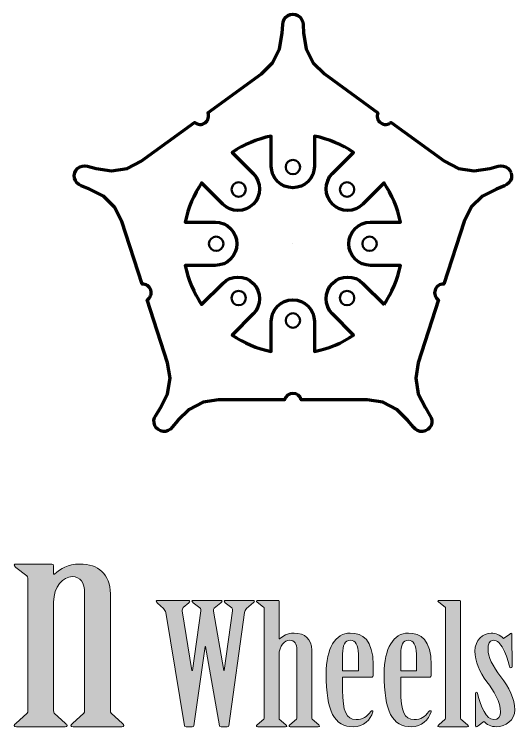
# Model space of a CAD drawing. Header units: inches. Extents: x 589 to 2016, y -1839 to -951.
# Drawn here: x 908.05 to 942.83, y -1545.45 to -1495.97 of the extents above; entities that cross this region are included whole.
import ezdxf

# ---------------------------------------------------------------- set-up
doc = ezdxf.new("R2010")
doc.units = ezdxf.units.IN
doc.header["$MEASUREMENT"] = 0
doc.layers.add('Layer 1', color=7, linetype='Continuous')

# ---------------------------------------------------------------- blocks, each defined once
blk = doc.blocks.new('block 144')
at = {"layer": 'Layer 1', "color": 18, "lineweight": 80, "true_color": 0x010101}
blk.add_lwpolyline([(927.409, -1511.91), (927.409, -1511.91)], dxfattribs=at)
for points, knots in [([(942.569, -1506.983), (942.569, -1506.983), (942.49, -1506.817), (942.49, -1506.817), (942.49, -1506.817), (942.37, -1506.677), (942.37, -1506.677), (942.37, -1506.677), (942.216, -1506.573), (942.216, -1506.573), (942.216, -1506.573), (942.043, -1506.511), (942.043, -1506.511), (942.043, -1506.511), (941.859, -1506.496), (941.859, -1506.496), (941.859, -1506.496), (941.676, -1506.53), (941.676, -1506.53), (941.676, -1506.53), (941.087, -1506.676), (941.087, -1506.676), (941.087, -1506.676), (940.006, -1506.848), (940.006, -1506.848), (940.006, -1506.848), (938.924, -1506.676), (938.924, -1506.676), (938.924, -1506.676), (937.949, -1506.179), (937.949, -1506.179), (937.949, -1506.179), (934.237, -1503.482), (934.237, -1503.482), (934.035, -1503.651), (933.735, -1503.67), (933.511, -1503.507), (933.286, -1503.345), (933.211, -1503.055), (933.31, -1502.809), (933.31, -1502.809), (929.6, -1500.112), (929.6, -1500.112), (929.6, -1500.112), (928.825, -1499.338), (928.825, -1499.338), (928.825, -1499.338), (928.328, -1498.362), (928.328, -1498.362), (928.328, -1498.362), (928.158, -1497.281), (928.158, -1497.281), (928.158, -1497.281), (928.115, -1496.676), (928.115, -1496.676), (928.115, -1496.676), (928.091, -1496.493), (928.091, -1496.493), (928.091, -1496.493), (928.02, -1496.322), (928.02, -1496.322), (928.02, -1496.322), (927.91, -1496.176), (927.91, -1496.176), (927.91, -1496.176), (927.762, -1496.064), (927.762, -1496.064), (927.762, -1496.064), (927.593, -1495.994), (927.593, -1495.994), (927.593, -1495.994), (927.41, -1495.971), (927.41, -1495.971), (927.41, -1495.971), (927.226, -1495.994), (927.226, -1495.994), (927.226, -1495.994), (927.056, -1496.064), (927.056, -1496.064), (927.056, -1496.064), (926.91, -1496.176), (926.91, -1496.176), (926.91, -1496.176), (926.797, -1496.322), (926.797, -1496.322), (926.797, -1496.322), (926.728, -1496.493), (926.728, -1496.493), (926.728, -1496.493), (926.705, -1496.676), (926.705, -1496.676), (926.705, -1496.676), (926.661, -1497.281), (926.661, -1497.281), (926.661, -1497.281), (926.491, -1498.362), (926.491, -1498.362), (926.491, -1498.362), (925.993, -1499.338), (925.993, -1499.338), (925.993, -1499.338), (925.219, -1500.112), (925.219, -1500.112), (925.219, -1500.112), (921.508, -1502.809), (921.508, -1502.809), (921.605, -1503.055), (921.531, -1503.346), (921.308, -1503.508), (921.083, -1503.671), (920.786, -1503.652), (920.581, -1503.483), (920.581, -1503.483), (916.869, -1506.18), (916.869, -1506.18), (916.869, -1506.18), (915.893, -1506.676), (915.893, -1506.676), (915.893, -1506.676), (914.812, -1506.848), (914.812, -1506.848), (914.812, -1506.848), (913.731, -1506.676), (913.731, -1506.676), (913.731, -1506.676), (913.143, -1506.53), (913.143, -1506.53), (913.143, -1506.53), (912.96, -1506.497), (912.96, -1506.497), (912.96, -1506.497), (912.776, -1506.511), (912.776, -1506.511), (912.776, -1506.511), (912.602, -1506.574), (912.602, -1506.574), (912.602, -1506.574), (912.45, -1506.678), (912.45, -1506.678), (912.45, -1506.678), (912.331, -1506.818), (912.331, -1506.818), (912.331, -1506.818), (912.25, -1506.984), (912.25, -1506.984), (912.25, -1506.984), (912.216, -1507.168), (912.216, -1507.168), (912.216, -1507.168), (912.231, -1507.351), (912.231, -1507.351), (912.231, -1507.351), (912.292, -1507.525), (912.292, -1507.525), (912.292, -1507.525), (912.397, -1507.678), (912.397, -1507.678), (912.397, -1507.678), (912.537, -1507.798), (912.537, -1507.798), (912.537, -1507.798), (912.704, -1507.878), (912.704, -1507.878), (912.704, -1507.878), (913.267, -1508.106), (913.267, -1508.106), (913.267, -1508.106), (914.243, -1508.603), (914.243, -1508.603), (914.243, -1508.603), (915.017, -1509.376), (915.017, -1509.376), (915.017, -1509.376), (915.513, -1510.353), (915.513, -1510.353), (915.513, -1510.353), (916.932, -1514.715), (916.932, -1514.715), (917.196, -1514.698), (917.449, -1514.859), (917.534, -1515.122), (917.619, -1515.385), (917.51, -1515.664), (917.286, -1515.805), (917.286, -1515.805), (918.703, -1520.168), (918.703, -1520.168), (918.703, -1520.168), (918.874, -1521.249), (918.874, -1521.249), (918.874, -1521.249), (918.703, -1522.33), (918.703, -1522.33), (918.703, -1522.33), (918.208, -1523.308), (918.208, -1523.308), (918.208, -1523.308), (917.887, -1523.822), (917.887, -1523.822), (917.887, -1523.822), (917.799, -1523.985), (917.799, -1523.985), (917.799, -1523.985), (917.756, -1524.163), (917.756, -1524.163), (917.756, -1524.163), (917.761, -1524.348), (917.761, -1524.348), (917.761, -1524.348), (917.813, -1524.525), (917.813, -1524.525), (917.813, -1524.525), (917.908, -1524.682), (917.908, -1524.682), (917.908, -1524.682), (918.042, -1524.808), (918.042, -1524.808), (918.042, -1524.808), (918.206, -1524.896), (918.206, -1524.896), (918.206, -1524.896), (918.386, -1524.939), (918.386, -1524.939), (918.386, -1524.939), (918.569, -1524.934), (918.569, -1524.934), (918.569, -1524.934), (918.746, -1524.882), (918.746, -1524.882), (918.746, -1524.882), (918.903, -1524.787), (918.903, -1524.787), (918.903, -1524.787), (919.029, -1524.653), (919.029, -1524.653), (919.029, -1524.653), (919.42, -1524.189), (919.42, -1524.189), (919.42, -1524.189), (920.194, -1523.414), (920.194, -1523.414), (920.194, -1523.414), (921.169, -1522.918), (921.169, -1522.918), (921.169, -1522.918), (922.251, -1522.747), (922.251, -1522.747), (922.251, -1522.747), (926.838, -1522.747), (926.838, -1522.747), (926.903, -1522.49), (927.134, -1522.299), (927.411, -1522.299), (927.688, -1522.299), (927.919, -1522.49), (927.984, -1522.747), (927.984, -1522.747), (932.572, -1522.747), (932.572, -1522.747), (932.572, -1522.747), (933.652, -1522.918), (933.652, -1522.918), (933.652, -1522.918), (934.629, -1523.414), (934.629, -1523.414), (934.629, -1523.414), (935.402, -1524.189), (935.402, -1524.189), (935.402, -1524.189), (935.793, -1524.653), (935.793, -1524.653), (935.793, -1524.653), (935.92, -1524.787), (935.92, -1524.787), (935.92, -1524.787), (936.076, -1524.882), (936.076, -1524.882), (936.076, -1524.882), (936.252, -1524.934), (936.252, -1524.934), (936.252, -1524.934), (936.438, -1524.939), (936.438, -1524.939), (936.438, -1524.939), (936.617, -1524.896), (936.617, -1524.896), (936.617, -1524.896), (936.779, -1524.808), (936.779, -1524.808), (936.779, -1524.808), (936.912, -1524.682), (936.912, -1524.682), (936.912, -1524.682), (937.009, -1524.525), (937.009, -1524.525), (937.009, -1524.525), (937.061, -1524.348), (937.061, -1524.348), (937.061, -1524.348), (937.067, -1524.163), (937.067, -1524.163), (937.067, -1524.163), (937.024, -1523.985), (937.024, -1523.985), (937.024, -1523.985), (936.936, -1523.822), (936.936, -1523.822), (936.936, -1523.822), (936.615, -1523.308), (936.615, -1523.308), (936.615, -1523.308), (936.118, -1522.33), (936.118, -1522.33), (936.118, -1522.33), (935.947, -1521.249), (935.947, -1521.249), (935.947, -1521.249), (936.118, -1520.168), (936.118, -1520.168), (936.118, -1520.168), (937.536, -1515.805), (937.536, -1515.805), (937.312, -1515.665), (937.202, -1515.386), (937.288, -1515.122), (937.372, -1514.858), (937.626, -1514.697), (937.891, -1514.715), (937.891, -1514.715), (939.308, -1510.354), (939.308, -1510.354), (939.308, -1510.354), (939.805, -1509.377), (939.805, -1509.377), (939.805, -1509.377), (940.579, -1508.604), (940.579, -1508.604), (940.579, -1508.604), (941.555, -1508.106), (941.555, -1508.106), (941.555, -1508.106), (942.118, -1507.878), (942.118, -1507.878), (942.118, -1507.878), (942.285, -1507.798), (942.285, -1507.798), (942.285, -1507.798), (942.424, -1507.678), (942.424, -1507.678), (942.424, -1507.678), (942.53, -1507.525), (942.53, -1507.525), (942.53, -1507.525), (942.591, -1507.352), (942.591, -1507.352), (942.591, -1507.352), (942.606, -1507.168), (942.606, -1507.168), (942.606, -1507.168), (942.569, -1506.983), (942.569, -1506.983)], [0, 0, 0, 0, 1, 1, 1, 2, 2, 2, 3, 3, 3, 4, 4, 4, 5, 5, 5, 6, 6, 6, 7, 7, 7, 8, 8, 8, 9, 9, 9, 10, 10, 10, 11, 11, 11, 12, 12, 12, 13, 13, 13, 14, 14, 14, 15, 15, 15, 16, 16, 16, 17, 17, 17, 18, 18, 18, 19, 19, 19, 20, 20, 20, 21, 21, 21, 22, 22, 22, 23, 23, 23, 24, 24, 24, 25, 25, 25, 26, 26, 26, 27, 27, 27, 28, 28, 28, 29, 29, 29, 30, 30, 30, 31, 31, 31, 32, 32, 32, 33, 33, 33, 34, 34, 34, 35, 35, 35, 36, 36, 36, 37, 37, 37, 38, 38, 38, 39, 39, 39, 40, 40, 40, 41, 41, 41, 42, 42, 42, 43, 43, 43, 44, 44, 44, 45, 45, 45, 46, 46, 46, 47, 47, 47, 48, 48, 48, 49, 49, 49, 50, 50, 50, 51, 51, 51, 52, 52, 52, 53, 53, 53, 54, 54, 54, 55, 55, 55, 56, 56, 56, 57, 57, 57, 58, 58, 58, 59, 59, 59, 60, 60, 60, 61, 61, 61, 62, 62, 62, 63, 63, 63, 64, 64, 64, 65, 65, 65, 66, 66, 66, 67, 67, 67, 68, 68, 68, 69, 69, 69, 70, 70, 70, 71, 71, 71, 72, 72, 72, 73, 73, 73, 74, 74, 74, 75, 75, 75, 76, 76, 76, 77, 77, 77, 78, 78, 78, 79, 79, 79, 80, 80, 80, 81, 81, 81, 82, 82, 82, 83, 83, 83, 84, 84, 84, 85, 85, 85, 86, 86, 86, 87, 87, 87, 88, 88, 88, 89, 89, 89, 90, 90, 90, 91, 91, 91, 92, 92, 92, 93, 93, 93, 94, 94, 94, 95, 95, 95, 96, 96, 96, 97, 97, 97, 98, 98, 98, 99, 99, 99, 100, 100, 100, 101, 101, 101, 102, 102, 102, 103, 103, 103, 104, 104, 104, 105, 105, 105, 106, 106, 106, 107, 107, 107, 108, 108, 108, 109, 109, 109, 110, 110, 110, 111, 111, 111, 112, 112, 112, 113, 113, 113, 114, 114, 114, 115, 115, 115, 116, 116, 116, 117, 117, 117, 118, 118, 118, 119, 119, 119, 120, 120, 120, 120]), ([(933.753, -1516.134), (933.753, -1516.134), (932.279, -1514.66), (932.279, -1514.66), (931.694, -1514.075), (930.744, -1514.075), (930.158, -1514.66), (929.572, -1515.246), (929.572, -1516.196), (930.158, -1516.782), (930.158, -1516.782), (931.632, -1518.256), (931.632, -1518.256), (930.82, -1518.797), (929.899, -1519.188), (928.907, -1519.385), (928.907, -1519.385), (928.907, -1517.3), (928.907, -1517.3), (928.907, -1516.472), (928.236, -1515.8), (927.406, -1515.8), (926.578, -1515.8), (925.906, -1516.472), (925.906, -1517.3), (925.906, -1517.3), (925.906, -1519.385), (925.906, -1519.385), (924.915, -1519.187), (923.994, -1518.797), (923.182, -1518.256), (923.182, -1518.256), (924.655, -1516.782), (924.655, -1516.782), (925.242, -1516.195), (925.242, -1515.246), (924.656, -1514.66), (924.071, -1514.074), (923.12, -1514.075), (922.534, -1514.66), (922.534, -1514.66), (921.061, -1516.134), (921.061, -1516.134), (920.519, -1515.321), (920.129, -1514.401), (919.931, -1513.409), (919.931, -1513.409), (922.016, -1513.409), (922.016, -1513.409), (922.845, -1513.409), (923.516, -1512.739), (923.516, -1511.91), (923.516, -1511.08), (922.845, -1510.409), (922.016, -1510.409), (922.016, -1510.409), (919.931, -1510.409), (919.931, -1510.409), (920.129, -1509.418), (920.519, -1508.496), (921.061, -1507.684), (921.061, -1507.684), (922.535, -1509.158), (922.535, -1509.158), (923.12, -1509.744), (924.07, -1509.744), (924.655, -1509.159), (925.242, -1508.573), (925.242, -1507.623), (924.655, -1507.037), (924.655, -1507.037), (923.182, -1505.563), (923.182, -1505.563), (923.994, -1505.022), (924.915, -1504.63), (925.906, -1504.434), (925.906, -1504.434), (925.906, -1506.519), (925.906, -1506.519), (925.906, -1507.348), (926.578, -1508.019), (927.406, -1508.019), (928.236, -1508.019), (928.907, -1507.348), (928.907, -1506.519), (928.907, -1506.519), (928.907, -1504.434), (928.907, -1504.434), (929.899, -1504.632), (930.819, -1505.022), (931.632, -1505.563), (931.632, -1505.563), (930.158, -1507.037), (930.158, -1507.037), (929.572, -1507.622), (929.572, -1508.573), (930.159, -1509.158), (930.743, -1509.744), (931.694, -1509.744), (932.279, -1509.158), (932.279, -1509.158), (933.753, -1507.685), (933.753, -1507.685), (934.295, -1508.496), (934.686, -1509.418), (934.882, -1510.409), (934.882, -1510.409), (932.798, -1510.409), (932.798, -1510.409), (931.969, -1510.409), (931.298, -1511.08), (931.298, -1511.91), (931.298, -1512.739), (931.969, -1513.409), (932.798, -1513.409), (932.798, -1513.409), (934.882, -1513.409), (934.882, -1513.409), (934.686, -1514.401), (934.295, -1515.322), (933.753, -1516.134)], [0, 0, 0, 0, 1, 1, 1, 2, 2, 2, 3, 3, 3, 4, 4, 4, 5, 5, 5, 6, 6, 6, 7, 7, 7, 8, 8, 8, 9, 9, 9, 10, 10, 10, 11, 11, 11, 12, 12, 12, 13, 13, 13, 14, 14, 14, 15, 15, 15, 16, 16, 16, 17, 17, 17, 18, 18, 18, 19, 19, 19, 20, 20, 20, 21, 21, 21, 22, 22, 22, 23, 23, 23, 24, 24, 24, 25, 25, 25, 26, 26, 26, 27, 27, 27, 28, 28, 28, 29, 29, 29, 30, 30, 30, 31, 31, 31, 32, 32, 32, 33, 33, 33, 34, 34, 34, 35, 35, 35, 36, 36, 36, 37, 37, 37, 38, 38, 38, 39, 39, 39, 40, 40, 40, 40])]:
    blk.add_open_spline(points, degree=3, knots=knots, dxfattribs=at)
at = {"layer": 'Layer 1', "color": 240, "lineweight": 50, "true_color": 0xec2227}
for points in [[(927.409, -1506.081), (927.685, -1506.081), (927.909, -1506.305), (927.909, -1506.581), (927.909, -1506.857), (927.685, -1507.081), (927.409, -1507.081), (927.133, -1507.081), (926.909, -1506.857), (926.909, -1506.581), (926.909, -1506.305), (927.133, -1506.081), (927.409, -1506.081)], [(923.64, -1507.642), (923.917, -1507.642), (924.14, -1507.866), (924.14, -1508.142), (924.14, -1508.418), (923.917, -1508.642), (923.64, -1508.642), (923.364, -1508.642), (923.141, -1508.418), (923.141, -1508.142), (923.141, -1507.866), (923.364, -1507.642), (923.64, -1507.642)], [(931.177, -1507.642), (931.453, -1507.642), (931.676, -1507.866), (931.676, -1508.142), (931.676, -1508.418), (931.453, -1508.642), (931.177, -1508.642), (930.9, -1508.642), (930.677, -1508.418), (930.677, -1508.142), (930.677, -1507.866), (930.9, -1507.642), (931.177, -1507.642)], [(922.08, -1511.41), (922.356, -1511.41), (922.58, -1511.634), (922.58, -1511.91), (922.58, -1512.186), (922.356, -1512.41), (922.08, -1512.41), (921.804, -1512.41), (921.58, -1512.186), (921.58, -1511.91), (921.58, -1511.634), (921.804, -1511.41), (922.08, -1511.41)], [(932.737, -1511.41), (933.013, -1511.41), (933.237, -1511.634), (933.237, -1511.91), (933.237, -1512.186), (933.013, -1512.41), (932.737, -1512.41), (932.461, -1512.41), (932.237, -1512.186), (932.237, -1511.91), (932.237, -1511.634), (932.461, -1511.41), (932.737, -1511.41)], [(923.64, -1515.177), (923.917, -1515.177), (924.14, -1515.401), (924.14, -1515.677), (924.14, -1515.953), (923.917, -1516.177), (923.64, -1516.177), (923.364, -1516.177), (923.141, -1515.953), (923.141, -1515.677), (923.141, -1515.401), (923.364, -1515.177), (923.64, -1515.177)], [(931.176, -1515.178), (931.453, -1515.178), (931.676, -1515.402), (931.676, -1515.678), (931.676, -1515.954), (931.453, -1516.178), (931.176, -1516.178), (930.9, -1516.178), (930.676, -1515.954), (930.676, -1515.678), (930.676, -1515.402), (930.9, -1515.178), (931.176, -1515.178)], [(927.409, -1516.738), (927.685, -1516.738), (927.909, -1516.962), (927.909, -1517.238), (927.909, -1517.514), (927.685, -1517.738), (927.409, -1517.738), (927.133, -1517.738), (926.909, -1517.514), (926.909, -1517.238), (926.909, -1516.962), (927.133, -1516.738), (927.409, -1516.738)]]:
    blk.add_open_spline(points, degree=3, knots=[0, 0, 0, 0, 1, 1, 1, 2, 2, 2, 3, 3, 3, 4, 4, 4, 4], dxfattribs=at)
blk = doc.blocks.new('block 272')
at = {"layer": 'Layer 1', "true_color": 0x010101}
h = blk.add_hatch(color=18, dxfattribs=at)
h.dxf.hatch_style = 2
edge = h.paths.add_edge_path()
edge.add_spline(control_points=[(910.786, -1534.858), (910.786, -1534.858), (910.837, -1534.858), (910.837, -1534.858), (911.298, -1534.472), (911.732, -1534.145), (912.602, -1534.145), (913.881, -1534.145), (914.726, -1534.858), (914.726, -1536.218), (914.726, -1536.218), (914.726, -1544.327), (914.726, -1544.327), (914.726, -1544.408), (914.726, -1544.469), (914.778, -1544.511), (914.778, -1544.511), (915.57, -1545.222), (915.57, -1545.222), (915.622, -1545.263), (915.673, -1545.324), (915.673, -1545.365), (915.673, -1545.425), (915.596, -1545.445), (915.519, -1545.445), (915.519, -1545.445), (912.143, -1545.445), (912.143, -1545.445), (912.04, -1545.445), (911.989, -1545.425), (911.989, -1545.365), (911.989, -1545.324), (912.04, -1545.263), (912.091, -1545.222), (912.091, -1545.222), (912.883, -1544.511), (912.883, -1544.511), (912.934, -1544.47), (912.934, -1544.409), (912.934, -1544.327), (912.934, -1544.327), (912.934, -1536.198), (912.934, -1536.198), (912.934, -1535.426), (912.653, -1535.019), (912.065, -1535.019), (911.451, -1535.019), (910.786, -1535.689), (910.786, -1536.788), (910.786, -1536.788), (910.786, -1544.327), (910.786, -1544.327), (910.786, -1544.409), (910.786, -1544.47), (910.811, -1544.511), (910.811, -1544.511), (911.603, -1545.223), (911.603, -1545.223), (911.68, -1545.263), (911.731, -1545.324), (911.731, -1545.365), (911.731, -1545.426), (911.654, -1545.446), (911.576, -1545.446), (911.576, -1545.446), (908.201, -1545.446), (908.201, -1545.446), (908.098, -1545.446), (908.047, -1545.425), (908.047, -1545.365), (908.047, -1545.324), (908.072, -1545.263), (908.149, -1545.223), (908.149, -1545.223), (908.942, -1544.511), (908.942, -1544.511), (908.994, -1544.471), (908.994, -1544.41), (908.994, -1544.327), (908.994, -1544.327), (908.994, -1535.122), (908.994, -1535.122), (908.994, -1535.041), (908.968, -1534.999), (908.916, -1534.96), (908.916, -1534.96), (908.148, -1534.391), (908.148, -1534.391), (908.097, -1534.329), (908.046, -1534.269), (908.046, -1534.228), (908.046, -1534.167), (908.123, -1534.146), (908.201, -1534.146), (908.201, -1534.146), (910.656, -1534.146), (910.656, -1534.146), (910.759, -1534.146), (910.784, -1534.187), (910.784, -1534.27), (910.784, -1534.27), (910.786, -1534.858), (910.786, -1534.858), (910.786, -1534.858), (910.786, -1534.858), (910.786, -1534.858)], knot_values=[0, 0, 0, 0, 1, 1, 1, 2, 2, 2, 3, 3, 3, 4, 4, 4, 5, 5, 5, 6, 6, 6, 7, 7, 7, 8, 8, 8, 9, 9, 9, 10, 10, 10, 11, 11, 11, 12, 12, 12, 13, 13, 13, 14, 14, 14, 15, 15, 15, 16, 16, 16, 17, 17, 17, 18, 18, 18, 19, 19, 19, 20, 20, 20, 21, 21, 21, 22, 22, 22, 23, 23, 23, 24, 24, 24, 25, 25, 25, 26, 26, 26, 27, 27, 27, 28, 28, 28, 29, 29, 29, 30, 30, 30, 31, 31, 31, 32, 32, 32, 33, 33, 33, 34, 34, 34, 35, 35, 35, 35], degree=3, periodic=1)
at = {"layer": 'Layer 1', "lineweight": 0}
blk.add_open_spline([(910.786, -1534.858), (910.786, -1534.858), (910.837, -1534.858), (910.837, -1534.858), (911.298, -1534.472), (911.732, -1534.145), (912.602, -1534.145), (913.881, -1534.145), (914.726, -1534.858), (914.726, -1536.218), (914.726, -1536.218), (914.726, -1544.327), (914.726, -1544.327), (914.726, -1544.408), (914.726, -1544.469), (914.778, -1544.511), (914.778, -1544.511), (915.57, -1545.222), (915.57, -1545.222), (915.622, -1545.263), (915.673, -1545.324), (915.673, -1545.365), (915.673, -1545.425), (915.596, -1545.445), (915.519, -1545.445), (915.519, -1545.445), (912.143, -1545.445), (912.143, -1545.445), (912.04, -1545.445), (911.989, -1545.425), (911.989, -1545.365), (911.989, -1545.324), (912.04, -1545.263), (912.091, -1545.222), (912.091, -1545.222), (912.883, -1544.511), (912.883, -1544.511), (912.934, -1544.47), (912.934, -1544.409), (912.934, -1544.327), (912.934, -1544.327), (912.934, -1536.198), (912.934, -1536.198), (912.934, -1535.426), (912.653, -1535.019), (912.065, -1535.019), (911.451, -1535.019), (910.786, -1535.689), (910.786, -1536.788), (910.786, -1536.788), (910.786, -1544.327), (910.786, -1544.327), (910.786, -1544.409), (910.786, -1544.47), (910.811, -1544.511), (910.811, -1544.511), (911.603, -1545.223), (911.603, -1545.223), (911.68, -1545.263), (911.731, -1545.324), (911.731, -1545.365), (911.731, -1545.426), (911.654, -1545.446), (911.576, -1545.446), (911.576, -1545.446), (908.201, -1545.446), (908.201, -1545.446), (908.098, -1545.446), (908.047, -1545.425), (908.047, -1545.365), (908.047, -1545.324), (908.072, -1545.263), (908.149, -1545.223), (908.149, -1545.223), (908.942, -1544.511), (908.942, -1544.511), (908.994, -1544.471), (908.994, -1544.41), (908.994, -1544.327), (908.994, -1544.327), (908.994, -1535.122), (908.994, -1535.122), (908.994, -1535.041), (908.968, -1534.999), (908.916, -1534.96), (908.916, -1534.96), (908.148, -1534.391), (908.148, -1534.391), (908.097, -1534.329), (908.046, -1534.269), (908.046, -1534.228), (908.046, -1534.167), (908.123, -1534.146), (908.201, -1534.146), (908.201, -1534.146), (910.656, -1534.146), (910.656, -1534.146), (910.759, -1534.146), (910.784, -1534.187), (910.784, -1534.27), (910.784, -1534.27), (910.786, -1534.858), (910.786, -1534.858), (910.786, -1534.858), (910.786, -1534.858), (910.786, -1534.858)], degree=3, knots=[0, 0, 0, 0, 1, 1, 1, 2, 2, 2, 3, 3, 3, 4, 4, 4, 5, 5, 5, 6, 6, 6, 7, 7, 7, 8, 8, 8, 9, 9, 9, 10, 10, 10, 11, 11, 11, 12, 12, 12, 13, 13, 13, 14, 14, 14, 15, 15, 15, 16, 16, 16, 17, 17, 17, 18, 18, 18, 19, 19, 19, 20, 20, 20, 21, 21, 21, 22, 22, 22, 23, 23, 23, 24, 24, 24, 25, 25, 25, 26, 26, 26, 27, 27, 27, 28, 28, 28, 29, 29, 29, 30, 30, 30, 31, 31, 31, 32, 32, 32, 33, 33, 33, 34, 34, 34, 35, 35, 35, 35], dxfattribs=at)
blk = doc.blocks.new('block 273')
at = {"layer": 'Layer 1', "true_color": 0x010101}
h = blk.add_hatch(color=18, dxfattribs=at)
h.dxf.hatch_style = 2
edge = h.paths.add_edge_path()
edge.add_spline(control_points=[(920.134, -1536.67), (920.193, -1536.67), (920.251, -1536.682), (920.251, -1536.717), (920.251, -1536.753), (920.237, -1536.787), (920.178, -1536.834), (920.178, -1536.834), (919.795, -1537.173), (919.795, -1537.173), (919.736, -1537.232), (919.706, -1537.327), (919.721, -1537.407), (919.721, -1537.407), (920.399, -1541.55), (920.399, -1541.55), (920.399, -1541.55), (920.428, -1541.55), (920.428, -1541.55), (920.428, -1541.55), (921.017, -1537.407), (921.017, -1537.407), (921.032, -1537.326), (921.003, -1537.243), (920.944, -1537.196), (920.944, -1537.196), (920.487, -1536.834), (920.487, -1536.834), (920.443, -1536.799), (920.399, -1536.763), (920.399, -1536.717), (920.399, -1536.682), (920.443, -1536.67), (920.517, -1536.67), (920.517, -1536.67), (922.387, -1536.67), (922.387, -1536.67), (922.446, -1536.67), (922.489, -1536.682), (922.489, -1536.717), (922.489, -1536.763), (922.46, -1536.799), (922.402, -1536.845), (922.402, -1536.845), (921.93, -1537.221), (921.93, -1537.221), (921.901, -1537.256), (921.871, -1537.326), (921.886, -1537.419), (921.886, -1537.419), (922.608, -1541.55), (922.608, -1541.55), (922.608, -1541.55), (922.637, -1541.55), (922.637, -1541.55), (922.637, -1541.55), (923.212, -1537.407), (923.212, -1537.407), (923.226, -1537.314), (923.212, -1537.232), (923.167, -1537.196), (923.167, -1537.196), (922.711, -1536.834), (922.711, -1536.834), (922.667, -1536.799), (922.637, -1536.763), (922.637, -1536.717), (922.637, -1536.682), (922.711, -1536.67), (922.77, -1536.67), (922.77, -1536.67), (924.64, -1536.67), (924.64, -1536.67), (924.699, -1536.67), (924.743, -1536.682), (924.743, -1536.717), (924.743, -1536.763), (924.714, -1536.799), (924.684, -1536.822), (924.684, -1536.822), (924.183, -1537.243), (924.183, -1537.243), (924.11, -1537.314), (924.066, -1537.419), (924.051, -1537.512), (924.051, -1537.512), (922.961, -1545.375), (922.961, -1545.375), (922.961, -1545.424), (922.917, -1545.446), (922.843, -1545.446), (922.843, -1545.446), (922.416, -1545.446), (922.416, -1545.446), (922.357, -1545.446), (922.313, -1545.424), (922.299, -1545.375), (922.299, -1545.375), (921.341, -1539.876), (921.341, -1539.876), (921.341, -1539.876), (921.312, -1539.876), (921.312, -1539.876), (921.312, -1539.876), (920.531, -1545.375), (920.531, -1545.375), (920.531, -1545.424), (920.487, -1545.446), (920.413, -1545.446), (920.413, -1545.446), (919.986, -1545.446), (919.986, -1545.446), (919.927, -1545.446), (919.884, -1545.424), (919.869, -1545.375), (919.869, -1545.375), (918.572, -1537.512), (918.572, -1537.512), (918.557, -1537.419), (918.499, -1537.327), (918.41, -1537.243), (918.41, -1537.243), (918.011, -1536.857), (918.011, -1536.857), (917.953, -1536.799), (917.908, -1536.762), (917.908, -1536.717), (917.908, -1536.682), (917.967, -1536.67), (918.026, -1536.67), (918.026, -1536.67), (920.134, -1536.67), (920.134, -1536.67), (920.134, -1536.67), (920.134, -1536.67), (920.134, -1536.67)], knot_values=[0, 0, 0, 0, 1, 1, 1, 2, 2, 2, 3, 3, 3, 4, 4, 4, 5, 5, 5, 6, 6, 6, 7, 7, 7, 8, 8, 8, 9, 9, 9, 10, 10, 10, 11, 11, 11, 12, 12, 12, 13, 13, 13, 14, 14, 14, 15, 15, 15, 16, 16, 16, 17, 17, 17, 18, 18, 18, 19, 19, 19, 20, 20, 20, 21, 21, 21, 22, 22, 22, 23, 23, 23, 24, 24, 24, 25, 25, 25, 26, 26, 26, 27, 27, 27, 28, 28, 28, 29, 29, 29, 30, 30, 30, 31, 31, 31, 32, 32, 32, 33, 33, 33, 34, 34, 34, 35, 35, 35, 36, 36, 36, 37, 37, 37, 38, 38, 38, 39, 39, 39, 40, 40, 40, 41, 41, 41, 42, 42, 42, 43, 43, 43, 44, 44, 44, 45, 45, 45, 45], degree=3, periodic=1)
h = blk.add_hatch(color=18, dxfattribs=at)
h.dxf.hatch_style = 2
edge = h.paths.add_edge_path()
edge.add_spline(control_points=[(926.451, -1539.35), (926.451, -1539.35), (926.481, -1539.35), (926.481, -1539.35), (926.745, -1539.127), (926.996, -1538.941), (927.497, -1538.941), (928.233, -1538.941), (928.72, -1539.35), (928.72, -1540.135), (928.72, -1540.135), (928.72, -1544.803), (928.72, -1544.803), (928.72, -1544.85), (928.72, -1544.884), (928.749, -1544.908), (928.749, -1544.908), (929.206, -1545.317), (929.206, -1545.317), (929.235, -1545.341), (929.265, -1545.375), (929.265, -1545.399), (929.265, -1545.434), (929.22, -1545.446), (929.176, -1545.446), (929.176, -1545.446), (927.232, -1545.446), (927.232, -1545.446), (927.173, -1545.446), (927.143, -1545.434), (927.143, -1545.399), (927.143, -1545.375), (927.173, -1545.341), (927.202, -1545.317), (927.202, -1545.317), (927.659, -1544.908), (927.659, -1544.908), (927.688, -1544.886), (927.688, -1544.849), (927.688, -1544.803), (927.688, -1544.803), (927.688, -1540.122), (927.688, -1540.122), (927.688, -1539.677), (927.527, -1539.443), (927.187, -1539.443), (926.834, -1539.443), (926.451, -1539.829), (926.451, -1540.461), (926.451, -1540.461), (926.451, -1544.803), (926.451, -1544.803), (926.451, -1544.85), (926.451, -1544.884), (926.466, -1544.908), (926.466, -1544.908), (926.922, -1545.317), (926.922, -1545.317), (926.967, -1545.341), (926.996, -1545.375), (926.996, -1545.399), (926.996, -1545.434), (926.952, -1545.446), (926.907, -1545.446), (926.907, -1545.446), (924.963, -1545.446), (924.963, -1545.446), (924.904, -1545.446), (924.874, -1545.434), (924.874, -1545.399), (924.874, -1545.375), (924.889, -1545.341), (924.934, -1545.317), (924.934, -1545.317), (925.39, -1544.908), (925.39, -1544.908), (925.419, -1544.886), (925.419, -1544.849), (925.419, -1544.803), (925.419, -1544.803), (925.419, -1537.232), (925.419, -1537.232), (925.419, -1537.185), (925.405, -1537.163), (925.36, -1537.138), (925.36, -1537.138), (924.934, -1536.799), (924.934, -1536.799), (924.889, -1536.775), (924.874, -1536.74), (924.874, -1536.717), (924.874, -1536.682), (924.904, -1536.67), (924.963, -1536.67), (924.963, -1536.67), (926.362, -1536.67), (926.362, -1536.67), (926.422, -1536.67), (926.451, -1536.693), (926.451, -1536.74), (926.451, -1536.74), (926.451, -1539.35), (926.451, -1539.35)], knot_values=[0, 0, 0, 0, 1, 1, 1, 2, 2, 2, 3, 3, 3, 4, 4, 4, 5, 5, 5, 6, 6, 6, 7, 7, 7, 8, 8, 8, 9, 9, 9, 10, 10, 10, 11, 11, 11, 12, 12, 12, 13, 13, 13, 14, 14, 14, 15, 15, 15, 16, 16, 16, 17, 17, 17, 18, 18, 18, 19, 19, 19, 20, 20, 20, 21, 21, 21, 22, 22, 22, 23, 23, 23, 24, 24, 24, 25, 25, 25, 26, 26, 26, 27, 27, 27, 28, 28, 28, 29, 29, 29, 30, 30, 30, 31, 31, 31, 32, 32, 32, 33, 33, 33, 34, 34, 34, 34], degree=3, periodic=1)
h = blk.add_hatch(color=18, dxfattribs=at)
h.dxf.hatch_style = 2
edge = h.paths.add_edge_path()
edge.add_spline(control_points=[(939.058, -1544.803), (939.058, -1544.85), (939.058, -1544.884), (939.087, -1544.908), (939.087, -1544.908), (939.544, -1545.317), (939.544, -1545.317), (939.573, -1545.341), (939.603, -1545.375), (939.603, -1545.399), (939.603, -1545.434), (939.573, -1545.446), (939.514, -1545.446), (939.514, -1545.446), (937.57, -1545.446), (937.57, -1545.446), (937.526, -1545.446), (937.482, -1545.434), (937.482, -1545.399), (937.482, -1545.375), (937.511, -1545.341), (937.541, -1545.317), (937.541, -1545.317), (937.998, -1544.908), (937.998, -1544.908), (938.027, -1544.886), (938.027, -1544.849), (938.027, -1544.803), (938.027, -1544.803), (938.027, -1537.232), (938.027, -1537.232), (938.027, -1537.185), (938.012, -1537.163), (937.983, -1537.138), (937.983, -1537.138), (937.541, -1536.799), (937.541, -1536.799), (937.511, -1536.775), (937.482, -1536.74), (937.482, -1536.717), (937.482, -1536.682), (937.526, -1536.67), (937.57, -1536.67), (937.57, -1536.67), (938.984, -1536.67), (938.984, -1536.67), (939.029, -1536.67), (939.058, -1536.693), (939.058, -1536.74), (939.058, -1536.74), (939.058, -1544.803), (939.058, -1544.803)], knot_values=[0, 0, 0, 0, 1, 1, 1, 2, 2, 2, 3, 3, 3, 4, 4, 4, 5, 5, 5, 6, 6, 6, 7, 7, 7, 8, 8, 8, 9, 9, 9, 10, 10, 10, 11, 11, 11, 12, 12, 12, 13, 13, 13, 14, 14, 14, 15, 15, 15, 16, 16, 16, 17, 17, 17, 17], degree=3, periodic=1)
h = blk.add_hatch(color=18, dxfattribs=at)
h.dxf.hatch_style = 2
edge = h.paths.add_edge_path()
edge.add_spline(control_points=[(930.869, -1542.907), (930.869, -1544.382), (931.12, -1544.943), (931.797, -1544.943), (932.283, -1544.943), (932.519, -1544.756), (932.828, -1544.391), (932.857, -1544.356), (932.887, -1544.333), (932.931, -1544.333), (932.975, -1544.333), (932.99, -1544.356), (932.975, -1544.403), (932.799, -1544.965), (932.342, -1545.445), (931.621, -1545.445), (930.28, -1545.445), (929.721, -1544.391), (929.721, -1541.77), (929.721, -1539.992), (930.369, -1538.939), (931.399, -1538.939), (932.254, -1538.939), (932.99, -1539.431), (932.99, -1541.139), (932.99, -1541.139), (932.99, -1541.864), (932.99, -1541.864), (932.99, -1541.946), (932.961, -1542.004), (932.857, -1542.004), (932.857, -1542.004), (930.869, -1542.004), (930.869, -1542.004), (930.869, -1542.004), (930.869, -1542.907), (930.869, -1542.907)], knot_values=[0, 0, 0, 0, 1, 1, 1, 2, 2, 2, 3, 3, 3, 4, 4, 4, 5, 5, 5, 6, 6, 6, 7, 7, 7, 8, 8, 8, 9, 9, 9, 10, 10, 10, 11, 11, 11, 12, 12, 12, 12], degree=3, periodic=1)
edge = h.paths.add_edge_path()
edge.add_spline(control_points=[(931.959, -1541.562), (931.959, -1541.562), (931.959, -1540.391), (931.959, -1540.391), (931.959, -1539.771), (931.753, -1539.443), (931.399, -1539.443), (931.017, -1539.443), (930.869, -1539.771), (930.869, -1540.391), (930.869, -1540.391), (930.869, -1541.562), (930.869, -1541.562), (930.869, -1541.562), (931.959, -1541.562), (931.959, -1541.562)], knot_values=[0, 0, 0, 0, 1, 1, 1, 2, 2, 2, 3, 3, 3, 4, 4, 4, 5, 5, 5, 5], degree=3, periodic=1)
h = blk.add_hatch(color=18, dxfattribs=at)
h.dxf.hatch_style = 2
edge = h.paths.add_edge_path()
edge.add_spline(control_points=[(934.906, -1542.907), (934.906, -1544.382), (935.156, -1544.943), (935.833, -1544.943), (936.319, -1544.943), (936.555, -1544.756), (936.864, -1544.391), (936.894, -1544.356), (936.923, -1544.333), (936.967, -1544.333), (937.012, -1544.333), (937.026, -1544.356), (937.012, -1544.403), (936.835, -1544.965), (936.378, -1545.445), (935.656, -1545.445), (934.316, -1545.445), (933.755, -1544.391), (933.755, -1541.77), (933.755, -1539.992), (934.404, -1538.939), (935.435, -1538.939), (936.29, -1538.939), (937.026, -1539.431), (937.026, -1541.139), (937.026, -1541.139), (937.026, -1541.864), (937.026, -1541.864), (937.026, -1541.946), (936.997, -1542.004), (936.894, -1542.004), (936.894, -1542.004), (934.906, -1542.004), (934.906, -1542.004), (934.906, -1542.004), (934.906, -1542.907), (934.906, -1542.907)], knot_values=[0, 0, 0, 0, 1, 1, 1, 2, 2, 2, 3, 3, 3, 4, 4, 4, 5, 5, 5, 6, 6, 6, 7, 7, 7, 8, 8, 8, 9, 9, 9, 10, 10, 10, 11, 11, 11, 12, 12, 12, 12], degree=3, periodic=1)
edge = h.paths.add_edge_path()
edge.add_spline(control_points=[(935.995, -1541.562), (935.995, -1541.562), (935.995, -1540.391), (935.995, -1540.391), (935.995, -1539.771), (935.789, -1539.443), (935.435, -1539.443), (935.052, -1539.443), (934.905, -1539.771), (934.905, -1540.391), (934.905, -1540.391), (934.905, -1541.562), (934.905, -1541.562), (934.905, -1541.562), (935.995, -1541.562), (935.995, -1541.562)], knot_values=[0, 0, 0, 0, 1, 1, 1, 2, 2, 2, 3, 3, 3, 4, 4, 4, 5, 5, 5, 5], degree=3, periodic=1)
h = blk.add_hatch(color=18, dxfattribs=at)
h.dxf.hatch_style = 2
edge = h.paths.add_edge_path()
edge.add_spline(control_points=[(942.638, -1541.257), (942.638, -1541.304), (942.608, -1541.352), (942.549, -1541.352), (942.505, -1541.352), (942.475, -1541.304), (942.461, -1541.245), (942.372, -1540.884), (942.269, -1540.532), (942.018, -1540.029), (941.827, -1539.654), (941.621, -1539.444), (941.34, -1539.444), (941.031, -1539.444), (940.972, -1539.725), (940.972, -1540.077), (940.972, -1540.568), (941.282, -1541.235), (941.871, -1541.983), (942.431, -1542.696), (942.829, -1543.517), (942.829, -1544.277), (942.829, -1545.003), (942.18, -1545.446), (941.561, -1545.446), (941.149, -1545.446), (940.898, -1545.294), (940.677, -1545.072), (940.677, -1545.072), (940.294, -1545.387), (940.294, -1545.387), (940.25, -1545.411), (940.206, -1545.446), (940.147, -1545.446), (940.118, -1545.446), (940.103, -1545.411), (940.103, -1545.365), (940.103, -1545.365), (940.103, -1543.119), (940.103, -1543.119), (940.103, -1543.082), (940.118, -1543.037), (940.161, -1543.037), (940.235, -1543.037), (940.235, -1543.084), (940.25, -1543.142), (940.486, -1544.09), (940.824, -1544.944), (941.37, -1544.944), (941.693, -1544.944), (941.841, -1544.745), (941.841, -1544.441), (941.841, -1543.714), (941.37, -1542.943), (940.898, -1542.333), (940.368, -1541.632), (940.059, -1540.906), (940.059, -1540.193), (940.059, -1539.433), (940.648, -1538.94), (941.178, -1538.94), (941.531, -1538.94), (941.796, -1539.081), (942.047, -1539.315), (942.047, -1539.315), (942.475, -1539.011), (942.475, -1539.011), (942.505, -1538.989), (942.534, -1538.941), (942.578, -1538.941), (942.607, -1538.941), (942.637, -1538.999), (942.637, -1539.058), (942.637, -1539.058), (942.638, -1541.257), (942.638, -1541.257), (942.638, -1541.257), (942.638, -1541.257), (942.638, -1541.257)], knot_values=[0, 0, 0, 0, 1, 1, 1, 2, 2, 2, 3, 3, 3, 4, 4, 4, 5, 5, 5, 6, 6, 6, 7, 7, 7, 8, 8, 8, 9, 9, 9, 10, 10, 10, 11, 11, 11, 12, 12, 12, 13, 13, 13, 14, 14, 14, 15, 15, 15, 16, 16, 16, 17, 17, 17, 18, 18, 18, 19, 19, 19, 20, 20, 20, 21, 21, 21, 22, 22, 22, 23, 23, 23, 24, 24, 24, 25, 25, 25, 26, 26, 26, 26], degree=3, periodic=1)
at = {"layer": 'Layer 1', "lineweight": 0}
for points, knots in [([(920.134, -1536.67), (920.193, -1536.67), (920.251, -1536.682), (920.251, -1536.717), (920.251, -1536.753), (920.237, -1536.787), (920.178, -1536.834), (920.178, -1536.834), (919.795, -1537.173), (919.795, -1537.173), (919.736, -1537.232), (919.706, -1537.327), (919.721, -1537.407), (919.721, -1537.407), (920.399, -1541.55), (920.399, -1541.55), (920.399, -1541.55), (920.428, -1541.55), (920.428, -1541.55), (920.428, -1541.55), (921.017, -1537.407), (921.017, -1537.407), (921.032, -1537.326), (921.003, -1537.243), (920.944, -1537.196), (920.944, -1537.196), (920.487, -1536.834), (920.487, -1536.834), (920.443, -1536.799), (920.399, -1536.763), (920.399, -1536.717), (920.399, -1536.682), (920.443, -1536.67), (920.517, -1536.67), (920.517, -1536.67), (922.387, -1536.67), (922.387, -1536.67), (922.446, -1536.67), (922.489, -1536.682), (922.489, -1536.717), (922.489, -1536.763), (922.46, -1536.799), (922.402, -1536.845), (922.402, -1536.845), (921.93, -1537.221), (921.93, -1537.221), (921.901, -1537.256), (921.871, -1537.326), (921.886, -1537.419), (921.886, -1537.419), (922.608, -1541.55), (922.608, -1541.55), (922.608, -1541.55), (922.637, -1541.55), (922.637, -1541.55), (922.637, -1541.55), (923.212, -1537.407), (923.212, -1537.407), (923.226, -1537.314), (923.212, -1537.232), (923.167, -1537.196), (923.167, -1537.196), (922.711, -1536.834), (922.711, -1536.834), (922.667, -1536.799), (922.637, -1536.763), (922.637, -1536.717), (922.637, -1536.682), (922.711, -1536.67), (922.77, -1536.67), (922.77, -1536.67), (924.64, -1536.67), (924.64, -1536.67), (924.699, -1536.67), (924.743, -1536.682), (924.743, -1536.717), (924.743, -1536.763), (924.714, -1536.799), (924.684, -1536.822), (924.684, -1536.822), (924.183, -1537.243), (924.183, -1537.243), (924.11, -1537.314), (924.066, -1537.419), (924.051, -1537.512), (924.051, -1537.512), (922.961, -1545.375), (922.961, -1545.375), (922.961, -1545.424), (922.917, -1545.446), (922.843, -1545.446), (922.843, -1545.446), (922.416, -1545.446), (922.416, -1545.446), (922.357, -1545.446), (922.313, -1545.424), (922.299, -1545.375), (922.299, -1545.375), (921.341, -1539.876), (921.341, -1539.876), (921.341, -1539.876), (921.312, -1539.876), (921.312, -1539.876), (921.312, -1539.876), (920.531, -1545.375), (920.531, -1545.375), (920.531, -1545.424), (920.487, -1545.446), (920.413, -1545.446), (920.413, -1545.446), (919.986, -1545.446), (919.986, -1545.446), (919.927, -1545.446), (919.884, -1545.424), (919.869, -1545.375), (919.869, -1545.375), (918.572, -1537.512), (918.572, -1537.512), (918.557, -1537.419), (918.499, -1537.327), (918.41, -1537.243), (918.41, -1537.243), (918.011, -1536.857), (918.011, -1536.857), (917.953, -1536.799), (917.908, -1536.762), (917.908, -1536.717), (917.908, -1536.682), (917.967, -1536.67), (918.026, -1536.67), (918.026, -1536.67), (920.134, -1536.67), (920.134, -1536.67), (920.134, -1536.67), (920.134, -1536.67), (920.134, -1536.67)], [0, 0, 0, 0, 1, 1, 1, 2, 2, 2, 3, 3, 3, 4, 4, 4, 5, 5, 5, 6, 6, 6, 7, 7, 7, 8, 8, 8, 9, 9, 9, 10, 10, 10, 11, 11, 11, 12, 12, 12, 13, 13, 13, 14, 14, 14, 15, 15, 15, 16, 16, 16, 17, 17, 17, 18, 18, 18, 19, 19, 19, 20, 20, 20, 21, 21, 21, 22, 22, 22, 23, 23, 23, 24, 24, 24, 25, 25, 25, 26, 26, 26, 27, 27, 27, 28, 28, 28, 29, 29, 29, 30, 30, 30, 31, 31, 31, 32, 32, 32, 33, 33, 33, 34, 34, 34, 35, 35, 35, 36, 36, 36, 37, 37, 37, 38, 38, 38, 39, 39, 39, 40, 40, 40, 41, 41, 41, 42, 42, 42, 43, 43, 43, 44, 44, 44, 45, 45, 45, 45]), ([(926.451, -1539.35), (926.451, -1539.35), (926.481, -1539.35), (926.481, -1539.35), (926.745, -1539.127), (926.996, -1538.941), (927.497, -1538.941), (928.233, -1538.941), (928.72, -1539.35), (928.72, -1540.135), (928.72, -1540.135), (928.72, -1544.803), (928.72, -1544.803), (928.72, -1544.85), (928.72, -1544.884), (928.749, -1544.908), (928.749, -1544.908), (929.206, -1545.317), (929.206, -1545.317), (929.235, -1545.341), (929.265, -1545.375), (929.265, -1545.399), (929.265, -1545.434), (929.22, -1545.446), (929.176, -1545.446), (929.176, -1545.446), (927.232, -1545.446), (927.232, -1545.446), (927.173, -1545.446), (927.143, -1545.434), (927.143, -1545.399), (927.143, -1545.375), (927.173, -1545.341), (927.202, -1545.317), (927.202, -1545.317), (927.659, -1544.908), (927.659, -1544.908), (927.688, -1544.886), (927.688, -1544.849), (927.688, -1544.803), (927.688, -1544.803), (927.688, -1540.122), (927.688, -1540.122), (927.688, -1539.677), (927.527, -1539.443), (927.187, -1539.443), (926.834, -1539.443), (926.451, -1539.829), (926.451, -1540.461), (926.451, -1540.461), (926.451, -1544.803), (926.451, -1544.803), (926.451, -1544.85), (926.451, -1544.884), (926.466, -1544.908), (926.466, -1544.908), (926.922, -1545.317), (926.922, -1545.317), (926.967, -1545.341), (926.996, -1545.375), (926.996, -1545.399), (926.996, -1545.434), (926.952, -1545.446), (926.907, -1545.446), (926.907, -1545.446), (924.963, -1545.446), (924.963, -1545.446), (924.904, -1545.446), (924.874, -1545.434), (924.874, -1545.399), (924.874, -1545.375), (924.889, -1545.341), (924.934, -1545.317), (924.934, -1545.317), (925.39, -1544.908), (925.39, -1544.908), (925.419, -1544.886), (925.419, -1544.849), (925.419, -1544.803), (925.419, -1544.803), (925.419, -1537.232), (925.419, -1537.232), (925.419, -1537.185), (925.405, -1537.163), (925.36, -1537.138), (925.36, -1537.138), (924.934, -1536.799), (924.934, -1536.799), (924.889, -1536.775), (924.874, -1536.74), (924.874, -1536.717), (924.874, -1536.682), (924.904, -1536.67), (924.963, -1536.67), (924.963, -1536.67), (926.362, -1536.67), (926.362, -1536.67), (926.422, -1536.67), (926.451, -1536.693), (926.451, -1536.74), (926.451, -1536.74), (926.451, -1539.35), (926.451, -1539.35)], [0, 0, 0, 0, 1, 1, 1, 2, 2, 2, 3, 3, 3, 4, 4, 4, 5, 5, 5, 6, 6, 6, 7, 7, 7, 8, 8, 8, 9, 9, 9, 10, 10, 10, 11, 11, 11, 12, 12, 12, 13, 13, 13, 14, 14, 14, 15, 15, 15, 16, 16, 16, 17, 17, 17, 18, 18, 18, 19, 19, 19, 20, 20, 20, 21, 21, 21, 22, 22, 22, 23, 23, 23, 24, 24, 24, 25, 25, 25, 26, 26, 26, 27, 27, 27, 28, 28, 28, 29, 29, 29, 30, 30, 30, 31, 31, 31, 32, 32, 32, 33, 33, 33, 34, 34, 34, 34]), ([(939.058, -1544.803), (939.058, -1544.85), (939.058, -1544.884), (939.087, -1544.908), (939.087, -1544.908), (939.544, -1545.317), (939.544, -1545.317), (939.573, -1545.341), (939.603, -1545.375), (939.603, -1545.399), (939.603, -1545.434), (939.573, -1545.446), (939.514, -1545.446), (939.514, -1545.446), (937.57, -1545.446), (937.57, -1545.446), (937.526, -1545.446), (937.482, -1545.434), (937.482, -1545.399), (937.482, -1545.375), (937.511, -1545.341), (937.541, -1545.317), (937.541, -1545.317), (937.998, -1544.908), (937.998, -1544.908), (938.027, -1544.886), (938.027, -1544.849), (938.027, -1544.803), (938.027, -1544.803), (938.027, -1537.232), (938.027, -1537.232), (938.027, -1537.185), (938.012, -1537.163), (937.983, -1537.138), (937.983, -1537.138), (937.541, -1536.799), (937.541, -1536.799), (937.511, -1536.775), (937.482, -1536.74), (937.482, -1536.717), (937.482, -1536.682), (937.526, -1536.67), (937.57, -1536.67), (937.57, -1536.67), (938.984, -1536.67), (938.984, -1536.67), (939.029, -1536.67), (939.058, -1536.693), (939.058, -1536.74), (939.058, -1536.74), (939.058, -1544.803), (939.058, -1544.803)], [0, 0, 0, 0, 1, 1, 1, 2, 2, 2, 3, 3, 3, 4, 4, 4, 5, 5, 5, 6, 6, 6, 7, 7, 7, 8, 8, 8, 9, 9, 9, 10, 10, 10, 11, 11, 11, 12, 12, 12, 13, 13, 13, 14, 14, 14, 15, 15, 15, 16, 16, 16, 17, 17, 17, 17]), ([(930.869, -1542.907), (930.869, -1544.382), (931.12, -1544.943), (931.797, -1544.943), (932.283, -1544.943), (932.519, -1544.756), (932.828, -1544.391), (932.857, -1544.356), (932.887, -1544.333), (932.931, -1544.333), (932.975, -1544.333), (932.99, -1544.356), (932.975, -1544.403), (932.799, -1544.965), (932.342, -1545.445), (931.621, -1545.445), (930.28, -1545.445), (929.721, -1544.391), (929.721, -1541.77), (929.721, -1539.992), (930.369, -1538.939), (931.399, -1538.939), (932.254, -1538.939), (932.99, -1539.431), (932.99, -1541.139), (932.99, -1541.139), (932.99, -1541.864), (932.99, -1541.864), (932.99, -1541.946), (932.961, -1542.004), (932.857, -1542.004), (932.857, -1542.004), (930.869, -1542.004), (930.869, -1542.004), (930.869, -1542.004), (930.869, -1542.907), (930.869, -1542.907)], [0, 0, 0, 0, 1, 1, 1, 2, 2, 2, 3, 3, 3, 4, 4, 4, 5, 5, 5, 6, 6, 6, 7, 7, 7, 8, 8, 8, 9, 9, 9, 10, 10, 10, 11, 11, 11, 12, 12, 12, 12]), ([(934.906, -1542.907), (934.906, -1544.382), (935.156, -1544.943), (935.833, -1544.943), (936.319, -1544.943), (936.555, -1544.756), (936.864, -1544.391), (936.894, -1544.356), (936.923, -1544.333), (936.967, -1544.333), (937.012, -1544.333), (937.026, -1544.356), (937.012, -1544.403), (936.835, -1544.965), (936.378, -1545.445), (935.656, -1545.445), (934.316, -1545.445), (933.755, -1544.391), (933.755, -1541.77), (933.755, -1539.992), (934.404, -1538.939), (935.435, -1538.939), (936.29, -1538.939), (937.026, -1539.431), (937.026, -1541.139), (937.026, -1541.139), (937.026, -1541.864), (937.026, -1541.864), (937.026, -1541.946), (936.997, -1542.004), (936.894, -1542.004), (936.894, -1542.004), (934.906, -1542.004), (934.906, -1542.004), (934.906, -1542.004), (934.906, -1542.907), (934.906, -1542.907)], [0, 0, 0, 0, 1, 1, 1, 2, 2, 2, 3, 3, 3, 4, 4, 4, 5, 5, 5, 6, 6, 6, 7, 7, 7, 8, 8, 8, 9, 9, 9, 10, 10, 10, 11, 11, 11, 12, 12, 12, 12]), ([(942.638, -1541.257), (942.638, -1541.304), (942.608, -1541.352), (942.549, -1541.352), (942.505, -1541.352), (942.475, -1541.304), (942.461, -1541.245), (942.372, -1540.884), (942.269, -1540.532), (942.018, -1540.029), (941.827, -1539.654), (941.621, -1539.444), (941.34, -1539.444), (941.031, -1539.444), (940.972, -1539.725), (940.972, -1540.077), (940.972, -1540.568), (941.282, -1541.235), (941.871, -1541.983), (942.431, -1542.696), (942.829, -1543.517), (942.829, -1544.277), (942.829, -1545.003), (942.18, -1545.446), (941.561, -1545.446), (941.149, -1545.446), (940.898, -1545.294), (940.677, -1545.072), (940.677, -1545.072), (940.294, -1545.387), (940.294, -1545.387), (940.25, -1545.411), (940.206, -1545.446), (940.147, -1545.446), (940.118, -1545.446), (940.103, -1545.411), (940.103, -1545.365), (940.103, -1545.365), (940.103, -1543.119), (940.103, -1543.119), (940.103, -1543.082), (940.118, -1543.037), (940.161, -1543.037), (940.235, -1543.037), (940.235, -1543.084), (940.25, -1543.142), (940.486, -1544.09), (940.824, -1544.944), (941.37, -1544.944), (941.693, -1544.944), (941.841, -1544.745), (941.841, -1544.441), (941.841, -1543.714), (941.37, -1542.943), (940.898, -1542.333), (940.368, -1541.632), (940.059, -1540.906), (940.059, -1540.193), (940.059, -1539.433), (940.648, -1538.94), (941.178, -1538.94), (941.531, -1538.94), (941.796, -1539.081), (942.047, -1539.315), (942.047, -1539.315), (942.475, -1539.011), (942.475, -1539.011), (942.505, -1538.989), (942.534, -1538.941), (942.578, -1538.941), (942.607, -1538.941), (942.637, -1538.999), (942.637, -1539.058), (942.637, -1539.058), (942.638, -1541.257), (942.638, -1541.257), (942.638, -1541.257), (942.638, -1541.257), (942.638, -1541.257)], [0, 0, 0, 0, 1, 1, 1, 2, 2, 2, 3, 3, 3, 4, 4, 4, 5, 5, 5, 6, 6, 6, 7, 7, 7, 8, 8, 8, 9, 9, 9, 10, 10, 10, 11, 11, 11, 12, 12, 12, 13, 13, 13, 14, 14, 14, 15, 15, 15, 16, 16, 16, 17, 17, 17, 18, 18, 18, 19, 19, 19, 20, 20, 20, 21, 21, 21, 22, 22, 22, 23, 23, 23, 24, 24, 24, 25, 25, 25, 26, 26, 26, 26]), ([(931.959, -1541.562), (931.959, -1541.562), (931.959, -1540.391), (931.959, -1540.391), (931.959, -1539.771), (931.753, -1539.443), (931.399, -1539.443), (931.017, -1539.443), (930.869, -1539.771), (930.869, -1540.391), (930.869, -1540.391), (930.869, -1541.562), (930.869, -1541.562), (930.869, -1541.562), (931.959, -1541.562), (931.959, -1541.562)], [0, 0, 0, 0, 1, 1, 1, 2, 2, 2, 3, 3, 3, 4, 4, 4, 5, 5, 5, 5]), ([(935.995, -1541.562), (935.995, -1541.562), (935.995, -1540.391), (935.995, -1540.391), (935.995, -1539.771), (935.789, -1539.443), (935.435, -1539.443), (935.052, -1539.443), (934.905, -1539.771), (934.905, -1540.391), (934.905, -1540.391), (934.905, -1541.562), (934.905, -1541.562), (934.905, -1541.562), (935.995, -1541.562), (935.995, -1541.562)], [0, 0, 0, 0, 1, 1, 1, 2, 2, 2, 3, 3, 3, 4, 4, 4, 5, 5, 5, 5])]:
    blk.add_open_spline(points, degree=3, knots=knots, dxfattribs=at)
blk = doc.blocks.new('block 271')
at = {"layer": 'Layer 1'}
for name in ['block 272', 'block 273']:
    blk.add_blockref(name, (0, 0), dxfattribs=at)

msp = doc.modelspace()

# ---------------------------------------------------------------- block references
at = {"layer": 'Layer 1'}
for name in ['block 144', 'block 271']:
    msp.add_blockref(name, (0, 0), dxfattribs=at)

doc.saveas('drawing.dxf')
